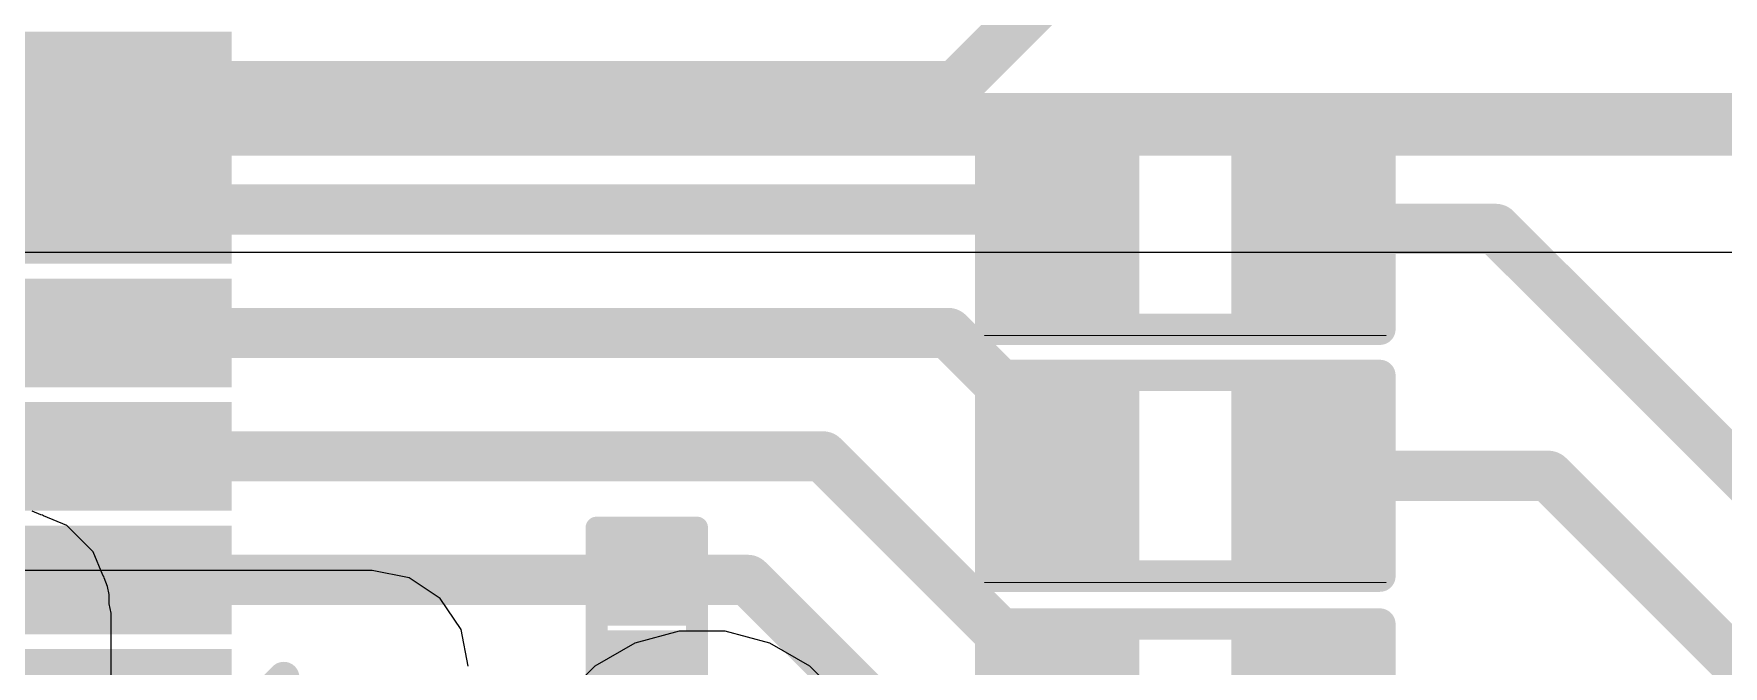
# Model space of a CAD drawing. Header units: inches. Extents: x 0 to 5379, y 0 to 5429.
# Drawn here: x 236.2 to 243.04, y 129.04 to 131.6 of the extents above; entities that cross this region are included whole.
import ezdxf

# ---------------------------------------------------------------- set-up
doc = ezdxf.new("R2010")
doc.units = ezdxf.units.IN
for name, color, linetype in [('Bottom Layer', 5, 'Continuous'), ('PWR', 156, 'Continuous'), ('SIG 01', 90, 'Continuous'), ('Top Layer', 1, 'Continuous'), ('Top Overlay', 2, 'Continuous'), ('Top Paste', 8, 'Continuous'), ('Top Solder', 216, 'Continuous')]:
    doc.layers.add(name, color=color, linetype=linetype)

# ---------------------------------------------------------------- blocks, each defined once
blk = doc.blocks.new('64_VFQFPN_9X9_142')
at = {"layer": 'Top Layer'}
for points in [[(-4.93, 3.4), (-4.07, 3.4), (-4.07, 3.1), (-4.93, 3.1)], [(-4.93, 2.9), (-4.07, 2.9), (-4.07, 2.6), (-4.93, 2.6)], [(-4.93, 2.4), (-4.07, 2.4), (-4.07, 2.1), (-4.93, 2.1)], [(-4.93, 1.9), (-4.07, 1.9), (-4.07, 1.6), (-4.93, 1.6)], [(-4.93, 1.4), (-4.07, 1.4), (-4.07, 1.1), (-4.93, 1.1)]]:
    blk.add_hatch(color=1, dxfattribs=at).paths.add_polyline_path(points)
at = {"layer": 'Top Paste'}
for points in [[(-4.93, 3.4), (-4.07, 3.4), (-4.07, 3.1), (-4.93, 3.1)], [(-4.93, 2.9), (-4.07, 2.9), (-4.07, 2.6), (-4.93, 2.6)], [(-4.93, 2.4), (-4.07, 2.4), (-4.07, 2.1), (-4.93, 2.1)], [(-4.93, 1.9), (-4.07, 1.9), (-4.07, 1.6), (-4.93, 1.6)], [(-4.93, 1.4), (-4.07, 1.4), (-4.07, 1.1), (-4.93, 1.1)]]:
    blk.add_hatch(color=8, dxfattribs=at).paths.add_polyline_path(points)
at = {"layer": 'Top Solder'}
for points in [[(-5, 3.97), (-4, 3.97), (-4, 3.53), (-5, 3.53)], [(-5, 3.47), (-4, 3.47), (-4, 3.03), (-5, 3.03)], [(-5, 2.97), (-4, 2.97), (-4, 2.53), (-5, 2.53)], [(-5, 2.47), (-4, 2.47), (-4, 2.03), (-5, 2.03)], [(-5, 1.97), (-4, 1.97), (-4, 1.53), (-5, 1.53)], [(-5, 1.47), (-4, 1.47), (-4, 1.03), (-5, 1.03)]]:
    blk.add_hatch(color=216, dxfattribs=at).paths.add_polyline_path(points)
at = {"layer": 'Top Overlay'}
for points in [[(-5.2112, 3.8994, 0.127, 0.127, 0), (-5.2112, 3.6454, 0.127, 0.127, 0)], [(-5.0842, 3.7724, 0.127, 0.127, 0), (-5.2112, 3.6454, 0.127, 0.127, 0)]]:
    blk.add_lwpolyline(points, format="xyseb", dxfattribs=at)
blk.add_lwpolyline([(-5.2429, 3.6454, 0.0635, 0.0635, 1), (-5.1794, 3.6454, 0.0635, 0.0635, 1)], format="xyseb", close=True, dxfattribs=at)
blk.add_lwpolyline([(-5.2429, 3.6454, 0.0635, 0.0635, 1), (-5.1794, 3.6454, 0.0635, 0.0635, 1)], format="xyseb", close=True, dxfattribs=at)
blk = doc.blocks.new('R___0402_427')
at = {"layer": 'Top Layer'}
for points in [[(-0.6985, -0.3175), (-0.6985, 0.3175), (-0.2413, 0.3175), (-0.2413, -0.3175)], [(0.2413, -0.3175), (0.2413, 0.3175), (0.6985, 0.3175), (0.6985, -0.3175)]]:
    blk.add_hatch(color=1, dxfattribs=at).paths.add_polyline_path(points)
at = {"layer": 'Top Paste'}
for points in [[(-0.6985, -0.3175), (-0.6985, 0.3175), (-0.2413, 0.3175), (-0.2413, -0.3175)], [(0.2413, -0.3175), (0.2413, 0.3175), (0.6985, 0.3175), (0.6985, -0.3175)]]:
    blk.add_hatch(color=8, dxfattribs=at).paths.add_polyline_path(points)
at = {"layer": 'Top Solder'}
for points in [[(-0.7535, -0.3725), (-0.7535, 0.3725), (-0.1863, 0.3725), (-0.1863, -0.3725)], [(0.1863, -0.3725), (0.1863, 0.3725), (0.7535, 0.3725), (0.7535, -0.3725)]]:
    blk.add_hatch(color=216, dxfattribs=at).paths.add_polyline_path(points)
at = {"layer": 'Top Overlay'}
for points in [[(-0.7874, -0.4064, 0.127, 0.127, 0), (-0.7874, 0.4064, 0.127, 0.127, 0)], [(-0.7874, 0.4064, 0.127, 0.127, 0), (0.7874, 0.4064, 0.127, 0.127, 0)], [(0.7874, -0.4064, 0.127, 0.127, 0), (0.7874, 0.4064, 0.127, 0.127, 0)], [(-0.7874, -0.4064, 0.127, 0.127, 0), (0.7874, -0.4064, 0.127, 0.127, 0)], [(-0.8128, -0.4318, 0.00323, 0.00323, 0), (0.8128, -0.4318, 0.00323, 0.00323, 0)]]:
    blk.add_lwpolyline(points, format="xyseb", dxfattribs=at)
for points in [[(-0.8191, 0.4064, 0.0635, 0.0635, 1), (-0.7556, 0.4064, 0.0635, 0.0635, 1)], [(-0.8191, 0.4064, 0.0635, 0.0635, 1), (-0.7556, 0.4064, 0.0635, 0.0635, 1)], [(0.7556, 0.4064, 0.0635, 0.0635, 1), (0.8191, 0.4064, 0.0635, 0.0635, 1)], [(0.7556, 0.4064, 0.0635, 0.0635, 1), (0.8191, 0.4064, 0.0635, 0.0635, 1)], [(-0.8191, -0.4064, 0.0635, 0.0635, 1), (-0.7556, -0.4064, 0.0635, 0.0635, 1)], [(-0.8191, -0.4064, 0.0635, 0.0635, 1), (-0.7556, -0.4064, 0.0635, 0.0635, 1)], [(0.7556, -0.4064, 0.0635, 0.0635, 1), (0.8191, -0.4064, 0.0635, 0.0635, 1)], [(0.7556, -0.4064, 0.0635, 0.0635, 1), (0.8191, -0.4064, 0.0635, 0.0635, 1)], [(-0.8136, -0.4318, 0.00161, 0.00161, 1), (-0.812, -0.4318, 0.00161, 0.00161, 1)], [(0.812, -0.4318, 0.00161, 0.00161, 1), (0.8136, -0.4318, 0.00161, 0.00161, 1)]]:
    blk.add_lwpolyline(points, format="xyseb", close=True, dxfattribs=at)
blk = doc.blocks.new('R___0402_428')
at = {"layer": 'Top Layer'}
for points in [[(-0.6985, -0.3175), (-0.6985, 0.3175), (-0.2413, 0.3175), (-0.2413, -0.3175)], [(0.2413, -0.3175), (0.2413, 0.3175), (0.6985, 0.3175), (0.6985, -0.3175)]]:
    blk.add_hatch(color=1, dxfattribs=at).paths.add_polyline_path(points)
at = {"layer": 'Top Paste'}
for points in [[(-0.6985, -0.3175), (-0.6985, 0.3175), (-0.2413, 0.3175), (-0.2413, -0.3175)], [(0.2413, -0.3175), (0.2413, 0.3175), (0.6985, 0.3175), (0.6985, -0.3175)]]:
    blk.add_hatch(color=8, dxfattribs=at).paths.add_polyline_path(points)
at = {"layer": 'Top Solder'}
for points in [[(-0.7535, -0.3725), (-0.7535, 0.3725), (-0.1863, 0.3725), (-0.1863, -0.3725)], [(0.1863, -0.3725), (0.1863, 0.3725), (0.7535, 0.3725), (0.7535, -0.3725)]]:
    blk.add_hatch(color=216, dxfattribs=at).paths.add_polyline_path(points)
at = {"layer": 'Top Overlay'}
for points in [[(-0.7874, -0.4064, 0.127, 0.127, 0), (-0.7874, 0.4064, 0.127, 0.127, 0)], [(-0.7874, 0.4064, 0.127, 0.127, 0), (0.7874, 0.4064, 0.127, 0.127, 0)], [(0.7874, -0.4064, 0.127, 0.127, 0), (0.7874, 0.4064, 0.127, 0.127, 0)], [(-0.7874, -0.4064, 0.127, 0.127, 0), (0.7874, -0.4064, 0.127, 0.127, 0)], [(-0.8128, -0.4318, 0.00323, 0.00323, 0), (0.8128, -0.4318, 0.00323, 0.00323, 0)]]:
    blk.add_lwpolyline(points, format="xyseb", dxfattribs=at)
for points in [[(-0.8191, 0.4064, 0.0635, 0.0635, 1), (-0.7556, 0.4064, 0.0635, 0.0635, 1)], [(-0.8191, 0.4064, 0.0635, 0.0635, 1), (-0.7556, 0.4064, 0.0635, 0.0635, 1)], [(0.7556, 0.4064, 0.0635, 0.0635, 1), (0.8191, 0.4064, 0.0635, 0.0635, 1)], [(0.7556, 0.4064, 0.0635, 0.0635, 1), (0.8191, 0.4064, 0.0635, 0.0635, 1)], [(-0.8191, -0.4064, 0.0635, 0.0635, 1), (-0.7556, -0.4064, 0.0635, 0.0635, 1)], [(-0.8191, -0.4064, 0.0635, 0.0635, 1), (-0.7556, -0.4064, 0.0635, 0.0635, 1)], [(0.7556, -0.4064, 0.0635, 0.0635, 1), (0.8191, -0.4064, 0.0635, 0.0635, 1)], [(0.7556, -0.4064, 0.0635, 0.0635, 1), (0.8191, -0.4064, 0.0635, 0.0635, 1)], [(-0.8136, -0.4318, 0.00161, 0.00161, 1), (-0.812, -0.4318, 0.00161, 0.00161, 1)], [(0.812, -0.4318, 0.00161, 0.00161, 1), (0.8136, -0.4318, 0.00161, 0.00161, 1)]]:
    blk.add_lwpolyline(points, format="xyseb", close=True, dxfattribs=at)
blk = doc.blocks.new('R___0402_433')
at = {"layer": 'Top Layer'}
for points in [[(-0.6985, -0.3175), (-0.6985, 0.3175), (-0.2413, 0.3175), (-0.2413, -0.3175)], [(0.2413, -0.3175), (0.2413, 0.3175), (0.6985, 0.3175), (0.6985, -0.3175)]]:
    blk.add_hatch(color=1, dxfattribs=at).paths.add_polyline_path(points)
at = {"layer": 'Top Paste'}
for points in [[(-0.6985, -0.3175), (-0.6985, 0.3175), (-0.2413, 0.3175), (-0.2413, -0.3175)], [(0.2413, -0.3175), (0.2413, 0.3175), (0.6985, 0.3175), (0.6985, -0.3175)]]:
    blk.add_hatch(color=8, dxfattribs=at).paths.add_polyline_path(points)
at = {"layer": 'Top Solder'}
for points in [[(-0.7535, -0.3725), (-0.7535, 0.3725), (-0.1863, 0.3725), (-0.1863, -0.3725)], [(0.1863, -0.3725), (0.1863, 0.3725), (0.7535, 0.3725), (0.7535, -0.3725)]]:
    blk.add_hatch(color=216, dxfattribs=at).paths.add_polyline_path(points)
at = {"layer": 'Top Overlay'}
for points in [[(-0.7874, -0.4064, 0.127, 0.127, 0), (-0.7874, 0.4064, 0.127, 0.127, 0)], [(-0.7874, 0.4064, 0.127, 0.127, 0), (0.7874, 0.4064, 0.127, 0.127, 0)], [(0.7874, -0.4064, 0.127, 0.127, 0), (0.7874, 0.4064, 0.127, 0.127, 0)], [(-0.7874, -0.4064, 0.127, 0.127, 0), (0.7874, -0.4064, 0.127, 0.127, 0)], [(-0.8128, -0.4318, 0.00323, 0.00323, 0), (0.8128, -0.4318, 0.00323, 0.00323, 0)]]:
    blk.add_lwpolyline(points, format="xyseb", dxfattribs=at)
for points in [[(-0.8191, 0.4064, 0.0635, 0.0635, 1), (-0.7556, 0.4064, 0.0635, 0.0635, 1)], [(-0.8191, 0.4064, 0.0635, 0.0635, 1), (-0.7556, 0.4064, 0.0635, 0.0635, 1)], [(0.7556, 0.4064, 0.0635, 0.0635, 1), (0.8191, 0.4064, 0.0635, 0.0635, 1)], [(0.7556, 0.4064, 0.0635, 0.0635, 1), (0.8191, 0.4064, 0.0635, 0.0635, 1)], [(-0.8191, -0.4064, 0.0635, 0.0635, 1), (-0.7556, -0.4064, 0.0635, 0.0635, 1)], [(-0.8191, -0.4064, 0.0635, 0.0635, 1), (-0.7556, -0.4064, 0.0635, 0.0635, 1)], [(0.7556, -0.4064, 0.0635, 0.0635, 1), (0.8191, -0.4064, 0.0635, 0.0635, 1)], [(0.7556, -0.4064, 0.0635, 0.0635, 1), (0.8191, -0.4064, 0.0635, 0.0635, 1)], [(-0.8136, -0.4318, 0.00161, 0.00161, 1), (-0.812, -0.4318, 0.00161, 0.00161, 1)], [(0.812, -0.4318, 0.00161, 0.00161, 1), (0.8136, -0.4318, 0.00161, 0.00161, 1)]]:
    blk.add_lwpolyline(points, format="xyseb", close=True, dxfattribs=at)
blk = doc.blocks.new('DFN_2_0_3_0_6__867')
at = {"layer": 'Top Layer'}
for points in [[(-0.33, -0.13), (-0.33, 0.13), (-0.06, 0.13), (-0.06, -0.13)], [(0.06, -0.13), (0.06, 0.13), (0.33, 0.13), (0.33, -0.13)]]:
    blk.add_hatch(color=1, dxfattribs=at).paths.add_polyline_path(points)
at = {"layer": 'Top Paste'}
for points in [[(-0.33, -0.13), (-0.33, 0.13), (-0.06, 0.13), (-0.06, -0.13)], [(0.06, -0.13), (0.06, 0.13), (0.33, 0.13), (0.33, -0.13)]]:
    blk.add_hatch(color=8, dxfattribs=at).paths.add_polyline_path(points)
at = {"layer": 'Top Solder'}
for points in [[(-0.38, -0.18), (-0.38, 0.18), (-0.01, 0.18), (-0.01, -0.18)], [(0.01, -0.18), (0.01, 0.18), (0.38, 0.18), (0.38, -0.18)]]:
    blk.add_hatch(color=216, dxfattribs=at).paths.add_polyline_path(points)
at = {"layer": 'Top Overlay'}
for points in [[(-0.4064, 0.2032, 0.0889, 0.0889, 0), (-0.4064, -0.2032, 0.0889, 0.0889, 0)], [(-0.4064, 0.2032, 0.0889, 0.0889, 0), (0.4064, 0.2032, 0.0889, 0.0889, 0)], [(0.4064, 0.2032, 0.0889, 0.0889, 0), (0.4064, -0.2032, 0.0889, 0.0889, 0)], [(-0.4064, -0.2032, 0.0889, 0.0889, 0), (0.4064, -0.2032, 0.0889, 0.0889, 0)]]:
    blk.add_lwpolyline(points, format="xyseb", dxfattribs=at)
for points in [[(-0.4286, 0.2032, 0.0445, 0.0445, 1), (-0.3842, 0.2032, 0.0445, 0.0445, 1)], [(-0.4286, 0.2032, 0.0445, 0.0445, 1), (-0.3842, 0.2032, 0.0445, 0.0445, 1)], [(0.3842, 0.2032, 0.0445, 0.0445, 1), (0.4286, 0.2032, 0.0445, 0.0445, 1)], [(0.3842, 0.2032, 0.0445, 0.0445, 1), (0.4286, 0.2032, 0.0445, 0.0445, 1)], [(-0.4286, -0.2032, 0.0445, 0.0445, 1), (-0.3842, -0.2032, 0.0445, 0.0445, 1)], [(-0.4286, -0.2032, 0.0445, 0.0445, 1), (-0.3842, -0.2032, 0.0445, 0.0445, 1)], [(0.3842, -0.2032, 0.0445, 0.0445, 1), (0.4286, -0.2032, 0.0445, 0.0445, 1)], [(0.3842, -0.2032, 0.0445, 0.0445, 1), (0.4286, -0.2032, 0.0445, 0.0445, 1)]]:
    blk.add_lwpolyline(points, format="xyseb", close=True, dxfattribs=at)

msp = doc.modelspace()

# ---------------------------------------------------------------- linework, layer by layer
at = {"layer": 'Bottom Layer'}
for p, q in [((238.8131, 129.1847), (238.6331, 129.1365)), ((238.9995, 129.1847), (238.8131, 129.1847)), ((239.1796, 129.1365), (238.9995, 129.1847)), ((238.6331, 129.1365), (238.4716, 129.0433)), ((239.3411, 129.0433), (239.1796, 129.1365)), ((238.4716, 129.0433), (238.3398, 128.9115)), ((239.4729, 128.9115), (239.3411, 129.0433))]:
    msp.add_line(p, q, dxfattribs=at)
at = {"layer": 'PWR'}
for p, q in [((237.5709, 129.4313), (235.5395, 129.4313)), ((237.7195, 129.4017), (237.5709, 129.4313)), ((237.8456, 129.3175), (237.7195, 129.4017)), ((237.9298, 129.1915), (237.8456, 129.3175)), ((237.9593, 129.0428), (237.9298, 129.1915))]:
    msp.add_line(p, q, dxfattribs=at)
at = {"layer": 'SIG 01'}
for p, q in [((233.8426, 130.7201), (247.4504, 130.7201)), ((236.2299, 129.6566), (236.1945, 129.6713)), ((236.2355, 129.6555), (236.2299, 129.6566)), ((236.2402, 129.6523), (236.2355, 129.6555)), ((236.3345, 129.6133), (236.2402, 129.6523)), ((236.4417, 129.5061), (236.3345, 129.6133)), ((236.3345, 129.6133), (236.3345, 129.6133)), ((236.4808, 129.4118), (236.4417, 129.5061)), ((236.4417, 129.5061), (236.4417, 129.5061)), ((236.484, 129.407), (236.4808, 129.4118)), ((236.4851, 129.4014), (236.484, 129.407)), ((236.4997, 129.3661), (236.4851, 129.4014)), ((236.5061, 129.3341), (236.4997, 129.3661)), ((236.5061, 129.2959), (236.5061, 129.3341)), ((236.5135, 129.2584), (236.5061, 129.2959)), ((236.5135, 128.5575), (236.5135, 129.2584))]:
    msp.add_line(p, q, dxfattribs=at)
msp.add_lwpolyline([(233.6281, 131.238, 0.254, 0.254, 0), (247.6649, 131.238, 0.254, 0.254, 0)], format="xyseb", dxfattribs=at)
at = {"layer": 'Top Layer'}
for points in [[(239.9311, 131.3928, 0.2032, 0.2032, 0), (240.4191, 131.8808, 0.2032, 0.2032, 0)], [(236.5013, 131.3928, 0.2032, 0.2032, 0), (239.9311, 131.3928, 0.2032, 0.2032, 0)], [(236.5013, 130.8928, 0.2032, 0.2032, 0), (240.3127, 130.8928, 0.2032, 0.2032, 0)], [(240.3127, 130.8928, 0.2032, 0.2032, 0), (240.3913, 130.8142, 0.2032, 0.2032, 0)], [(241.3311, 130.8142, 0.2032, 0.2032, 0), (242.1172, 130.8142, 0.2032, 0.2032, 0)], [(242.1172, 130.8142, 0.2032, 0.2032, 0), (243.5186, 129.4128, 0.2032, 0.2032, 0)], [(236.5013, 130.3928, 0.2032, 0.2032, 0), (239.9016, 130.3928, 0.2032, 0.2032, 0)], [(239.9016, 130.3928, 0.2032, 0.2032, 0), (240.3913, 129.9031, 0.2032, 0.2032, 0)], [(236.5013, 129.8928, 0.2032, 0.2032, 0), (239.3948, 129.8928, 0.2032, 0.2032, 0)], [(239.3948, 129.8928, 0.2032, 0.2032, 0), (240.3913, 128.8963, 0.2032, 0.2032, 0)], [(241.3311, 129.8142, 0.2032, 0.2032, 0), (242.3304, 129.8142, 0.2032, 0.2032, 0)], [(242.3304, 129.8142, 0.2032, 0.2032, 0), (243.2398, 128.9048, 0.2032, 0.2032, 0)], [(236.5013, 129.3928, 0.2032, 0.2032, 0), (238.6817, 129.3928, 0.2032, 0.2032, 0)], [(238.6817, 129.3928, 0.2032, 0.2032, 0), (239.0902, 129.3928, 0.2032, 0.2032, 0)], [(239.0902, 129.3928, 0.2032, 0.2032, 0), (239.6224, 128.8606, 0.2032, 0.2032, 0)]]:
    msp.add_lwpolyline(points, format="xyseb", dxfattribs=at)
for points in [[(236.4505, 131.3928, 0.1016, 0.1016, 1), (236.5521, 131.3928, 0.1016, 0.1016, 1)], [(239.8803, 131.3928, 0.1016, 0.1016, 1), (239.9819, 131.3928, 0.1016, 0.1016, 1)], [(239.8803, 131.3928, 0.1016, 0.1016, 1), (239.9819, 131.3928, 0.1016, 0.1016, 1)], [(236.4505, 130.8928, 0.1016, 0.1016, 1), (236.5521, 130.8928, 0.1016, 0.1016, 1)], [(240.2619, 130.8928, 0.1016, 0.1016, 1), (240.3635, 130.8928, 0.1016, 0.1016, 1)], [(240.2619, 130.8928, 0.1016, 0.1016, 1), (240.3635, 130.8928, 0.1016, 0.1016, 1)], [(240.3405, 130.8142, 0.1016, 0.1016, 1), (240.4421, 130.8142, 0.1016, 0.1016, 1)], [(241.2803, 130.8142, 0.1016, 0.1016, 1), (241.3819, 130.8142, 0.1016, 0.1016, 1)], [(242.0664, 130.8142, 0.1016, 0.1016, 1), (242.168, 130.8142, 0.1016, 0.1016, 1)], [(242.0664, 130.8142, 0.1016, 0.1016, 1), (242.168, 130.8142, 0.1016, 0.1016, 1)], [(236.4505, 130.3928, 0.1016, 0.1016, 1), (236.5521, 130.3928, 0.1016, 0.1016, 1)], [(239.8508, 130.3928, 0.1016, 0.1016, 1), (239.9524, 130.3928, 0.1016, 0.1016, 1)], [(239.8508, 130.3928, 0.1016, 0.1016, 1), (239.9524, 130.3928, 0.1016, 0.1016, 1)], [(236.4505, 129.8928, 0.1016, 0.1016, 1), (236.5521, 129.8928, 0.1016, 0.1016, 1)], [(239.344, 129.8928, 0.1016, 0.1016, 1), (239.4456, 129.8928, 0.1016, 0.1016, 1)], [(239.344, 129.8928, 0.1016, 0.1016, 1), (239.4456, 129.8928, 0.1016, 0.1016, 1)], [(240.3405, 129.9031, 0.1016, 0.1016, 1), (240.4421, 129.9031, 0.1016, 0.1016, 1)], [(241.2803, 129.8142, 0.1016, 0.1016, 1), (241.3819, 129.8142, 0.1016, 0.1016, 1)], [(242.2796, 129.8142, 0.1016, 0.1016, 1), (242.3812, 129.8142, 0.1016, 0.1016, 1)], [(242.2796, 129.8142, 0.1016, 0.1016, 1), (242.3812, 129.8142, 0.1016, 0.1016, 1)], [(236.4505, 129.3928, 0.1016, 0.1016, 1), (236.5521, 129.3928, 0.1016, 0.1016, 1)], [(238.6309, 129.3928, 0.1016, 0.1016, 1), (238.7325, 129.3928, 0.1016, 0.1016, 1)], [(238.6309, 129.3928, 0.1016, 0.1016, 1), (238.7325, 129.3928, 0.1016, 0.1016, 1)], [(239.0394, 129.3928, 0.1016, 0.1016, 1), (239.141, 129.3928, 0.1016, 0.1016, 1)], [(239.0394, 129.3928, 0.1016, 0.1016, 1), (239.141, 129.3928, 0.1016, 0.1016, 1)]]:
    msp.add_lwpolyline(points, format="xyseb", close=True, dxfattribs=at)

# ---------------------------------------------------------------- block references
for name, p, rotation in [('64_VFQFPN_9X9_142', (232.0013, 132.6428), 180), ('DFN_2_0_3_0_6__867', (238.6817, 129.1978), 90)]:
    msp.add_blockref(name, p, dxfattribs=dict(rotation=rotation))
for name, p in [('R___0402_427', (240.8612, 130.8142)), ('R___0402_428', (240.8612, 129.8142)), ('R___0402_433', (240.8612, 128.8074))]:
    msp.add_blockref(name, p)

doc.saveas('drawing.dxf')
